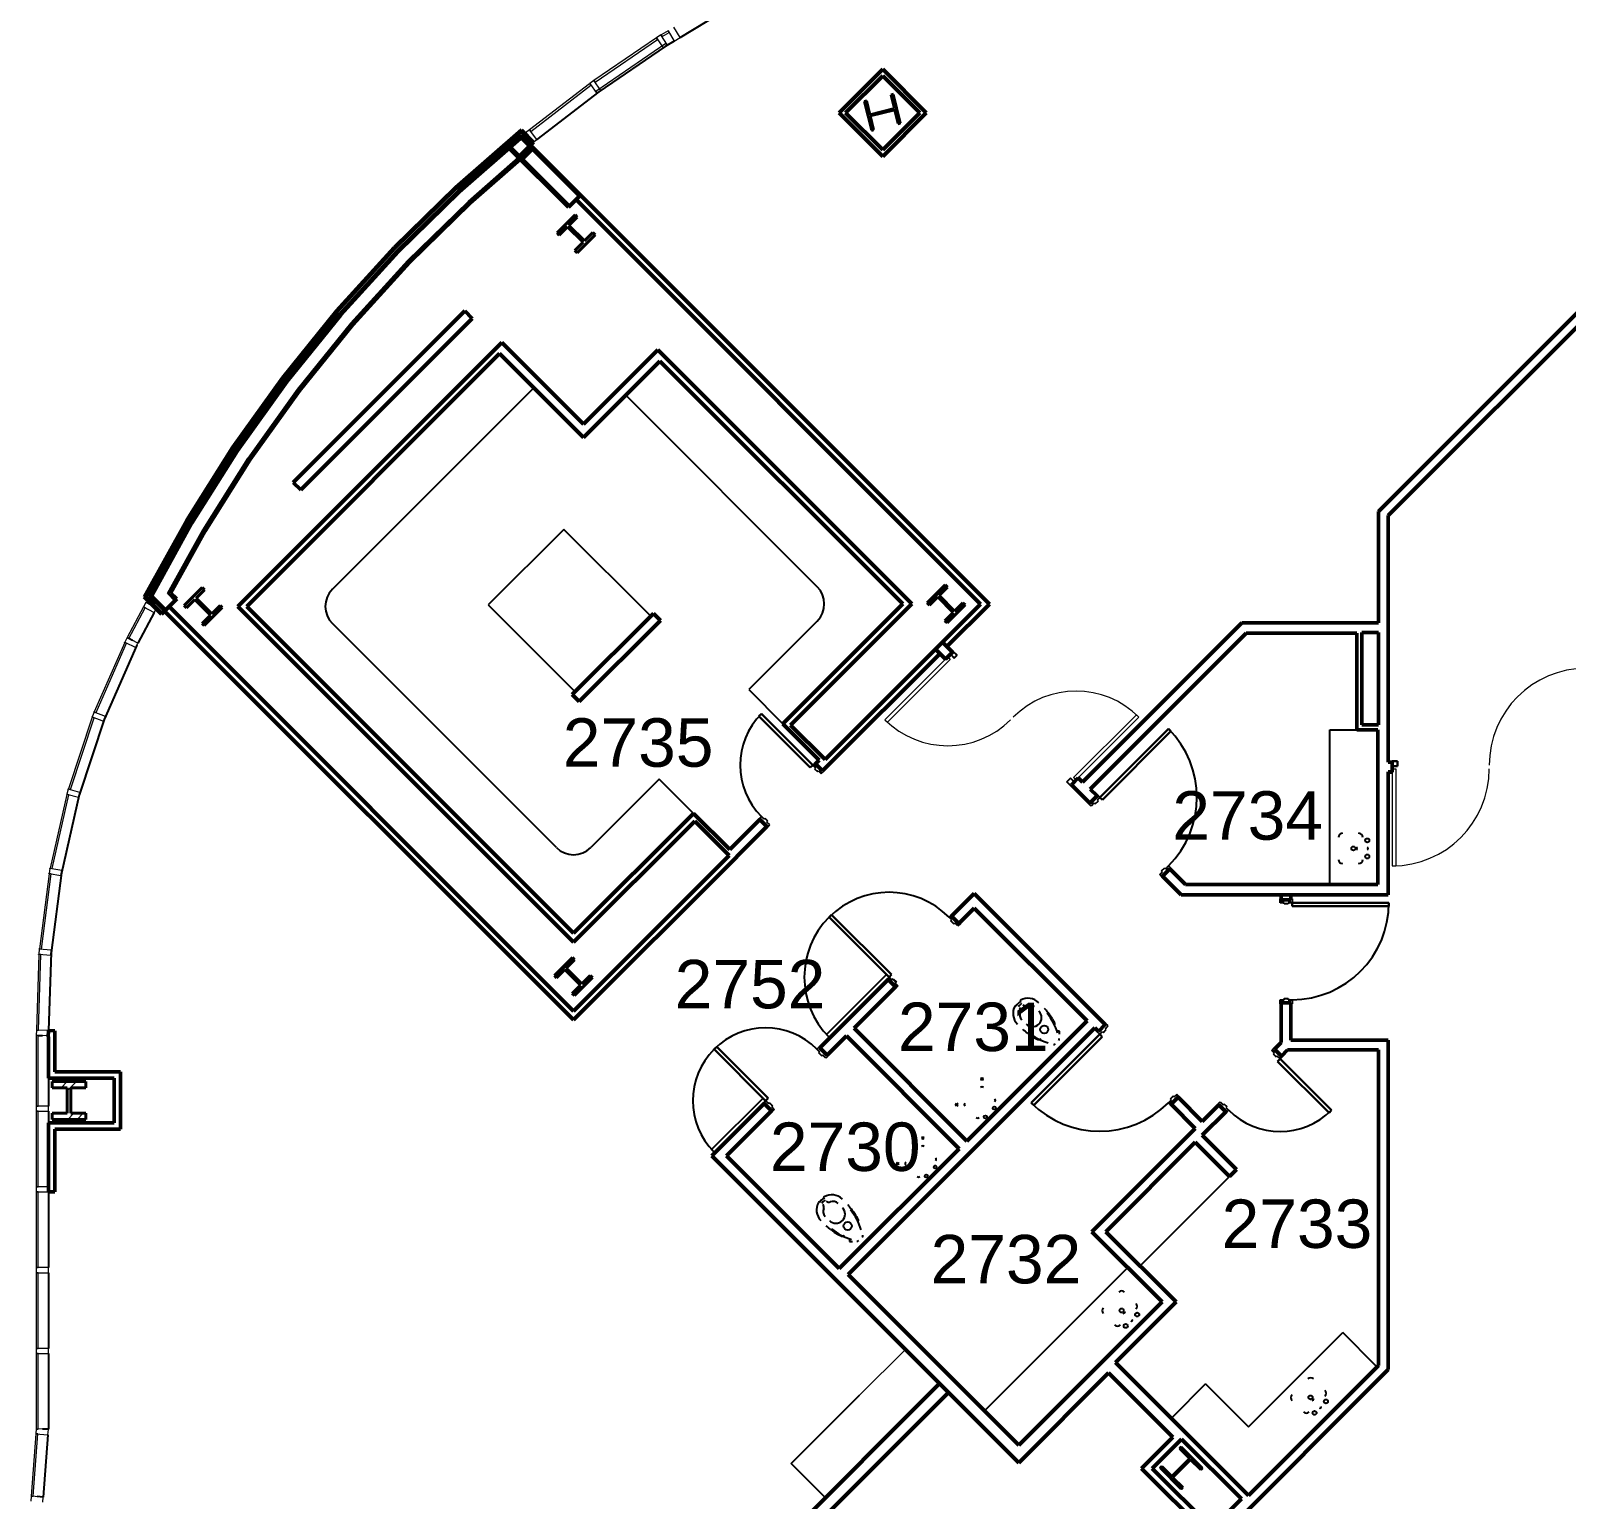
# Model space of a CAD drawing. Header units: inches. Extents: x -1132 to 7533, y -2240 to 4304.
# Drawn here: x 344 to 1104, y 3141 to 3868 of the extents above; entities that cross this region are included whole.
import ezdxf

# ---------------------------------------------------------------- set-up
doc = ezdxf.new("R2010")
doc.units = ezdxf.units.IN
doc.header["$LTSCALE"] = 96
doc.header["$MEASUREMENT"] = 0
for name, color, linetype in [('A-ANNO-ROOM', 4, 'CONTINUOUS'), ('A-COLS', 5, 'CONTINUOUS'), ('A-DOOR', 2, 'CONTINUOUS'), ('A-FLOR-CASE', 3, 'CONTINUOUS'), ('A-FLOR-PFIX', 2, 'CONTINUOUS'), ('A-GLAZ', 2, 'CONTINUOUS'), ('A-WALL-FULL', 6, 'CONTINUOUS')]:
    doc.layers.add(name, color=color, linetype=linetype)
doc.styles.add('ARIAL', font='arial.ttf')

msp = doc.modelspace()

# ---------------------------------------------------------------- linework, layer by layer
at = {"layer": 'A-COLS', "lineweight": 15}
for p, q in [((757.28, 3833.73), (756.22, 3833.46)), ((756.22, 3833.46), (759.97, 3818.42)), ((756.48, 3833.01), (756.62, 3833.15)), ((757.38, 3833.33), (757.28, 3833.73)), ((770.56, 3837.04), (769.51, 3836.77)), ((769.51, 3836.77), (769.6, 3836.39)), ((770.53, 3832.66), (771.31, 3833.45)), ((774.31, 3822), (770.56, 3837.04)), ((771.3, 3829.58), (759.07, 3826.54)), ((759.24, 3825.88), (771.46, 3828.92)), ((765.3, 3827.43), (766.11, 3828.24)), ((771.44, 3828.96), (772.23, 3829.76)), ((759.35, 3821.49), (760.13, 3822.26)), ((759.97, 3818.42), (761.03, 3818.69)), ((761.03, 3818.69), (760.93, 3819.07)), ((773.16, 3822.12), (773.26, 3821.73)), ((773.26, 3821.73), (774.31, 3822)), ((611.64, 3768.83), (612.32, 3769.5)), ((613.94, 3766.52), (614.62, 3767.2)), ((788.09, 3584.14), (797, 3593.05)), ((427.08, 3584.27), (427.76, 3584.95)), ((429.39, 3581.97), (430.07, 3582.65)), ((794.51, 3585.95), (795.19, 3586.63)), ((603.53, 3399.59), (612.44, 3408.5)), ((609.95, 3401.4), (610.63, 3402.08)), ((358.62, 3344.73), (361.66, 3347.77)), ((361.64, 3343.14), (366.27, 3347.77)), ((361.97, 3329.07), (365.01, 3332.11)), ((366.58, 3329.07), (369.62, 3332.11)), ((912.96, 3167.13), (912.19, 3166.36)), ((912.19, 3166.36), (912.46, 3166.08)), ((923.92, 3156.17), (912.96, 3167.13)), ((903.28, 3157.45), (902.51, 3156.68)), ((902.51, 3156.68), (913.47, 3145.72)), ((903.55, 3157.17), (903.28, 3157.45)), ((917.43, 3161.12), (908.52, 3152.21)), ((909, 3151.73), (917.91, 3160.64)), ((916.86, 3161.69), (917.53, 3162.36)), ((919.17, 3159.39), (919.83, 3160.06)), ((922.87, 3155.68), (923.15, 3155.4)), ((923.15, 3155.4), (923.92, 3156.17)), ((907.28, 3152.11), (907.94, 3152.77)), ((909.58, 3149.8), (910.25, 3150.48)), ((913.47, 3145.72), (914.24, 3146.49)), ((914.24, 3146.49), (913.96, 3146.77))]:
    msp.add_line(p, q, dxfattribs=at)
at = {"layer": 'A-COLS', "lineweight": 40}
for p, q in [((757.37, 3833.33), (756.46, 3833.11)), ((756.46, 3833.11), (760.01, 3818.84)), ((759.08, 3826.49), (757.37, 3833.33)), ((770.53, 3836.62), (769.61, 3836.39)), ((769.61, 3836.39), (771.32, 3829.54)), ((774.08, 3822.35), (770.53, 3836.62)), ((771.32, 3829.54), (759.08, 3826.49)), ((759.22, 3825.92), (771.46, 3828.97)), ((760.93, 3819.07), (759.22, 3825.92)), ((771.46, 3828.97), (773.17, 3822.12)), ((760.01, 3818.84), (760.93, 3819.07)), ((773.17, 3822.12), (774.08, 3822.35)), ((613.12, 3776.93), (604.21, 3768.02)), ((605.31, 3766.92), (609.43, 3771.03)), ((609.43, 3771.03), (617.12, 3763.34)), ((610.11, 3771.71), (614.22, 3775.83)), ((617.8, 3764.02), (610.11, 3771.71)), ((614.22, 3775.83), (613.12, 3776.93)), ((604.21, 3768.02), (605.31, 3766.92)), ((614.11, 3758.12), (623.02, 3767.03)), ((621.92, 3768.13), (617.8, 3764.02)), ((623.02, 3767.03), (621.92, 3768.13)), ((617.12, 3763.34), (613.01, 3759.22)), ((613.01, 3759.22), (614.11, 3758.12)), ((428.57, 3592.38), (419.66, 3583.46)), ((425.55, 3587.16), (429.67, 3591.27)), ((429.67, 3591.27), (428.57, 3592.38)), ((796.35, 3593.7), (787.44, 3584.79)), ((793.34, 3588.48), (797.45, 3592.6)), ((797.45, 3592.6), (796.35, 3593.7)), ((419.66, 3583.46), (420.76, 3582.36)), ((420.76, 3582.36), (424.87, 3586.48)), ((424.87, 3586.48), (432.57, 3578.78)), ((433.25, 3579.46), (425.55, 3587.16)), ((429.56, 3573.57), (438.47, 3582.48)), ((437.36, 3583.58), (433.25, 3579.46)), ((438.47, 3582.48), (437.36, 3583.58)), ((787.44, 3584.79), (788.54, 3583.69)), ((788.54, 3583.69), (792.66, 3587.8)), ((792.66, 3587.8), (800.35, 3580.11)), ((801.03, 3580.79), (793.34, 3588.48)), ((797.34, 3574.89), (806.25, 3583.8)), ((805.15, 3584.9), (801.03, 3580.79)), ((806.25, 3583.8), (805.15, 3584.9)), ((432.57, 3578.78), (428.45, 3574.67)), ((428.45, 3574.67), (429.56, 3573.57)), ((800.35, 3580.11), (796.24, 3575.99)), ((796.24, 3575.99), (797.34, 3574.89)), ((611.8, 3409.15), (602.88, 3400.24)), ((608.78, 3403.93), (612.9, 3408.04)), ((612.9, 3408.04), (611.8, 3409.15)), ((602.88, 3400.24), (603.99, 3399.13)), ((603.99, 3399.13), (608.1, 3403.25)), ((608.1, 3403.25), (615.8, 3395.55)), ((616.48, 3396.23), (608.78, 3403.93)), ((612.78, 3390.34), (621.69, 3399.25)), ((620.59, 3400.35), (616.48, 3396.23)), ((621.69, 3399.25), (620.59, 3400.35)), ((615.8, 3395.55), (611.68, 3391.44)), ((611.68, 3391.44), (612.78, 3390.34)), ((370.93, 3347.77), (354.23, 3347.77)), ((354.23, 3347.77), (354.23, 3344.73)), ((370.93, 3344.73), (370.93, 3347.77)), ((354.23, 3344.73), (361.64, 3344.73)), ((361.64, 3344.73), (361.64, 3332.11)), ((363.52, 3332.11), (363.52, 3344.73)), ((363.52, 3344.73), (370.93, 3344.73)), ((361.64, 3332.11), (354.23, 3332.11)), ((354.23, 3332.11), (354.23, 3329.07)), ((370.93, 3332.11), (363.52, 3332.11)), ((370.93, 3329.07), (370.93, 3332.11)), ((354.23, 3329.07), (370.93, 3329.07)), ((913.14, 3166.75), (912.48, 3166.08)), ((912.48, 3166.08), (917.46, 3161.09)), ((923.54, 3156.35), (913.14, 3166.75)), ((903.55, 3157.16), (902.89, 3156.49)), ((902.89, 3156.49), (913.28, 3146.1)), ((908.54, 3152.17), (903.55, 3157.16)), ((917.46, 3161.09), (908.54, 3152.17)), ((908.96, 3151.75), (917.88, 3160.68)), ((917.88, 3160.68), (922.87, 3155.69)), ((922.87, 3155.69), (923.54, 3156.35)), ((913.95, 3146.77), (908.96, 3151.75)), ((913.28, 3146.1), (913.95, 3146.77))]:
    msp.add_line(p, q, dxfattribs=at)
at = {"layer": 'A-DOOR'}
for p, q in [((798.95, 3559.45), (796.21, 3556.71)), ((796.21, 3556.62), (798.95, 3559.36)), ((800.81, 3557.59), (798.95, 3559.45)), ((798.95, 3559.36), (800.81, 3557.5)), ((800.32, 3560.82), (799.97, 3560.46)), ((799.97, 3560.46), (800.02, 3560.42)), ((800.02, 3560.42), (800.32, 3560.73)), ((802.23, 3558.92), (800.32, 3560.82)), ((800.32, 3560.73), (802.14, 3558.92)), ((802.14, 3558.92), (800.81, 3557.59)), ((800.81, 3557.5), (802.23, 3558.92)), ((795.51, 3558.03), (795.15, 3557.68)), ((795.15, 3557.68), (796.21, 3556.62)), ((795.24, 3557.68), (795.55, 3557.99)), ((796.21, 3556.71), (795.24, 3557.68)), ((795.55, 3557.99), (795.51, 3558.03)), ((732.22, 3505.88), (730.81, 3504.47)), ((732.57, 3505.53), (732.22, 3505.88)), ((732.22, 3505.18), (732.57, 3505.53)), ((735.67, 3501.73), (732.22, 3505.18)), ((1017.64, 3506.45), (1017.64, 3505.95)), ((1020.33, 3506.45), (1017.64, 3506.45)), ((1017.64, 3505.95), (1017.7, 3505.95)), ((1017.7, 3505.95), (1017.7, 3506.39)), ((1017.7, 3506.39), (1020.27, 3506.39)), ((1020.27, 3506.39), (1020.27, 3503.95)), ((1020.33, 3503.89), (1020.33, 3506.45)), ((730.81, 3504.47), (732.18, 3503.1)), ((732.18, 3503.1), (731.74, 3502.66)), ((731.74, 3502.66), (733.15, 3501.25)), ((733.15, 3501.25), (733.59, 3501.68)), ((733.59, 3501.68), (734.96, 3500.31)), ((734.96, 3500.31), (736.37, 3501.73)), ((736.02, 3502.08), (735.67, 3501.73)), ((736.37, 3501.73), (736.02, 3502.08)), ((858.4, 3498.06), (856.58, 3496.25)), ((856.67, 3496.25), (858.4, 3497.97)), ((860.25, 3496.21), (858.4, 3498.06)), ((858.4, 3497.97), (860.25, 3496.12)), ((862.59, 3498.55), (860.25, 3496.21)), ((860.25, 3496.12), (862.59, 3498.46)), ((863.65, 3497.49), (862.59, 3498.55)), ((862.59, 3498.46), (863.57, 3497.49)), ((863.57, 3497.49), (863.26, 3497.18)), ((863.3, 3497.13), (863.65, 3497.49)), ((1016.27, 3501.08), (1016.2, 3501.08)), ((1016.2, 3501.08), (1016.2, 3500.58)), ((1016.2, 3500.58), (1017.7, 3500.58)), ((1016.27, 3500.64), (1016.27, 3501.08)), ((1017.64, 3500.64), (1016.27, 3500.64)), ((1020.27, 3503.95), (1017.64, 3503.95)), ((1017.64, 3503.95), (1017.64, 3500.64)), ((1017.7, 3500.58), (1017.7, 3503.89)), ((1017.7, 3503.89), (1020.33, 3503.89)), ((856.58, 3496.25), (858.48, 3494.35)), ((858.48, 3494.44), (856.67, 3496.25)), ((863.26, 3497.18), (863.3, 3497.13)), ((871.21, 3489.58), (871.57, 3489.93)), ((871.57, 3489.93), (872.98, 3488.52)), ((867.23, 3485.6), (867.59, 3485.95)), ((868.65, 3484.19), (867.23, 3485.6)), ((867.59, 3485.95), (867.94, 3485.6)), ((867.94, 3485.6), (871.57, 3489.22)), ((870.02, 3485.56), (868.65, 3484.19)), ((870.46, 3485.12), (870.02, 3485.56)), ((872.05, 3486.71), (870.46, 3485.12)), ((871.57, 3489.22), (871.21, 3489.58)), ((872.98, 3488.52), (871.61, 3487.15)), ((871.61, 3487.15), (872.05, 3486.71)), ((705.35, 3479.01), (703.94, 3477.6)), ((703.94, 3477.6), (704.29, 3477.25)), ((704.29, 3477.25), (704.64, 3477.6)), ((704.64, 3477.6), (708.09, 3474.15)), ((706.72, 3477.64), (705.35, 3479.01)), ((707.16, 3478.08), (706.72, 3477.64)), ((708.58, 3476.67), (707.16, 3478.08)), ((708.09, 3473.44), (709.5, 3474.86)), ((708.13, 3476.23), (708.58, 3476.67)), ((709.5, 3474.86), (708.13, 3476.23)), ((708.09, 3474.15), (707.74, 3473.8)), ((707.74, 3473.8), (708.09, 3473.44)), ((903.52, 3452.06), (905.11, 3453.65)), ((903.96, 3451.61), (903.52, 3452.06)), ((907.63, 3453.16), (904, 3449.54)), ((905.11, 3453.65), (905.55, 3453.2)), ((905.55, 3453.2), (906.92, 3454.58)), ((906.92, 3454.58), (908.34, 3453.16)), ((907.98, 3452.81), (907.63, 3453.16)), ((908.34, 3453.16), (907.98, 3452.81)), ((902.59, 3450.24), (903.96, 3451.61)), ((904, 3448.83), (902.59, 3450.24)), ((904, 3449.54), (904.36, 3449.18)), ((904.36, 3449.18), (904, 3448.83)), ((962.2, 3436.34), (962.2, 3438.34)), ((962.2, 3438.34), (962.7, 3438.34)), ((962.7, 3438.34), (962.7, 3437.84)), ((962.7, 3437.84), (967.58, 3437.84)), ((967.58, 3438.34), (968.08, 3438.34)), ((967.58, 3437.84), (967.58, 3438.34)), ((968.08, 3438.34), (968.08, 3436.34)), ((798.31, 3429.19), (799.55, 3430.43)), ((799.68, 3427.82), (798.31, 3429.19)), ((799.55, 3430.43), (799.9, 3430.07)), ((799.9, 3430.07), (799.55, 3429.72)), ((799.55, 3429.72), (803.17, 3426.1)), ((964.14, 3436.34), (962.2, 3436.34)), ((964.14, 3435.73), (964.14, 3436.34)), ((966.14, 3435.73), (964.14, 3435.73)), ((966.14, 3436.34), (966.14, 3435.73)), ((968.08, 3436.34), (966.14, 3436.34)), ((799.24, 3427.38), (799.68, 3427.82)), ((800.83, 3425.79), (799.24, 3427.38)), ((801.27, 3426.23), (800.83, 3425.79)), ((802.64, 3424.86), (801.27, 3426.23)), ((803.88, 3426.1), (802.64, 3424.86)), ((803.17, 3426.1), (803.52, 3426.45)), ((803.52, 3426.45), (803.88, 3426.1)), ((737.67, 3371.03), (767.37, 3400.73)), ((768.61, 3399.49), (738.91, 3369.79)), ((767.37, 3400.73), (769.98, 3398.12)), ((769.98, 3398.12), (770.59, 3398.74)), ((770.42, 3398.56), (772.01, 3396.97)), ((770.59, 3398.74), (772.19, 3397.15)), ((767.73, 3397.9), (767.37, 3398.25)), ((768.08, 3398.25), (767.73, 3397.9)), ((771.7, 3394.63), (768.08, 3398.25)), ((771.35, 3394.28), (771.7, 3394.63)), ((771.7, 3393.92), (771.35, 3394.28)), ((771.57, 3396.53), (772.19, 3397.15)), ((771.57, 3396.53), (772.94, 3395.16)), ((772.94, 3395.16), (771.7, 3393.92)), ((962.2, 3388.34), (964.14, 3388.34)), ((962.2, 3386.34), (962.2, 3388.34)), ((962.7, 3386.34), (962.2, 3386.34)), ((962.7, 3386.84), (962.7, 3386.34)), ((967.58, 3386.84), (962.7, 3386.84)), ((964.14, 3388.97), (966.14, 3388.97)), ((964.14, 3388.34), (964.14, 3388.97)), ((966.14, 3388.97), (966.14, 3388.34)), ((966.14, 3388.34), (968.08, 3388.34)), ((967.58, 3386.34), (967.58, 3386.84)), ((968.08, 3386.34), (967.58, 3386.34)), ((968.08, 3388.34), (968.08, 3386.34)), ((875.65, 3376.07), (872.2, 3372.62)), ((875.65, 3376.78), (875.29, 3376.42)), ((875.29, 3376.42), (875.65, 3376.07)), ((877.06, 3375.36), (875.65, 3376.78)), ((738.91, 3369.79), (737.67, 3371.03)), ((871.85, 3372.98), (871.49, 3372.62)), ((871.49, 3372.62), (872.91, 3371.21)), ((872.2, 3372.62), (871.85, 3372.98)), ((872.91, 3371.21), (874.28, 3372.58)), ((874.28, 3372.58), (874.72, 3372.14)), ((874.72, 3372.14), (876.13, 3373.56)), ((875.69, 3373.99), (877.06, 3375.36)), ((876.13, 3373.56), (875.69, 3373.99)), ((732.9, 3363.78), (734.31, 3365.2)), ((734.27, 3362.41), (732.9, 3363.78)), ((733.83, 3361.97), (734.27, 3362.41)), ((735.42, 3360.38), (733.83, 3361.97)), ((734.31, 3365.2), (734.67, 3364.84)), ((734.67, 3364.84), (734.31, 3364.49)), ((734.31, 3364.49), (737.94, 3360.87)), ((735.86, 3360.82), (735.42, 3360.38)), ((737.23, 3359.45), (735.86, 3360.82)), ((738.64, 3360.87), (737.23, 3359.45)), ((737.94, 3360.87), (738.29, 3361.22)), ((738.29, 3361.22), (738.64, 3360.87)), ((958.03, 3363.16), (959.44, 3364.58)), ((959.4, 3361.79), (958.03, 3363.16)), ((958.96, 3361.36), (959.4, 3361.79)), ((960.37, 3359.94), (958.96, 3361.36)), ((959.44, 3364.58), (959.79, 3364.23)), ((959.79, 3364.23), (959.44, 3363.87)), ((959.44, 3363.87), (962.89, 3360.42)), ((963.59, 3360.42), (962.18, 3359.01)), ((962.89, 3360.42), (963.24, 3360.78)), ((963.24, 3360.78), (963.59, 3360.42)), ((960.81, 3360.38), (960.37, 3359.94)), ((962.18, 3359.01), (960.81, 3360.38)), ((680.75, 3314.11), (706.21, 3339.56)), ((707.44, 3338.33), (681.99, 3312.87)), ((706.21, 3339.56), (708.81, 3336.96)), ((908.22, 3338.64), (906.85, 3337.27)), ((909.19, 3340.49), (907.78, 3339.08)), ((907.78, 3339.08), (908.22, 3338.64)), ((908.26, 3336.56), (911.71, 3340.01)), ((909.63, 3340.05), (909.19, 3340.49)), ((911, 3341.42), (909.63, 3340.05)), ((912.42, 3340.01), (911, 3341.42)), ((911.71, 3340.01), (912.06, 3339.65)), ((912.06, 3339.65), (912.42, 3340.01)), ((931.16, 3336.29), (932.57, 3337.71)), ((932.57, 3337.71), (933.94, 3336.34)), ((706.38, 3336.56), (706.03, 3336.91)), ((706.74, 3336.91), (706.38, 3336.56)), ((710.36, 3333.29), (706.74, 3336.91)), ((708.81, 3336.96), (709.25, 3337.39)), ((709.25, 3337.39), (710.84, 3335.8)), ((710.01, 3332.93), (710.36, 3333.29)), ((710.36, 3332.58), (710.01, 3332.93)), ((711.77, 3334), (710.36, 3332.58)), ((710.84, 3335.8), (710.4, 3335.37)), ((710.4, 3335.37), (711.77, 3334)), ((906.85, 3337.27), (908.26, 3335.85)), ((908.62, 3336.21), (908.26, 3336.56)), ((908.26, 3335.85), (908.62, 3336.21)), ((931.51, 3335.94), (931.16, 3336.29)), ((931.86, 3336.29), (931.51, 3335.94)), ((935.31, 3332.85), (931.86, 3336.29)), ((933.94, 3336.34), (934.38, 3336.78)), ((934.38, 3336.78), (935.8, 3335.37)), ((934.96, 3332.49), (935.31, 3332.85)), ((935.31, 3332.14), (934.96, 3332.49)), ((936.72, 3333.55), (935.31, 3332.14)), ((935.8, 3335.37), (935.35, 3334.92)), ((935.35, 3334.92), (936.72, 3333.55)), ((681.99, 3312.87), (680.75, 3314.11))]:
    msp.add_line(p, q, dxfattribs=at)
at = {"layer": 'A-DOOR', "lineweight": 20}
for p, q in [((797.67, 3558.08), (766.56, 3526.97)), ((798.91, 3556.84), (767.8, 3525.73)), ((797.67, 3558.08), (798.91, 3556.84)), ((859.94, 3498.37), (891.03, 3529.46)), ((861.18, 3497.13), (892.29, 3528.25)), ((892.25, 3528.2), (891.01, 3529.44)), ((766.56, 3526.97), (767.8, 3525.73)), ((861.18, 3497.13), (859.94, 3498.37)), ((1017.7, 3502.58), (1017.7, 3454.58)), ((1017.7, 3502.58), (1019.45, 3502.58)), ((1019.45, 3502.58), (1019.45, 3454.61)), ((1017.7, 3454.64), (1019.45, 3454.64))]:
    msp.add_line(p, q, dxfattribs=at)
at = {"layer": 'A-DOOR', "lineweight": 30}
for p, q in [((705.35, 3529.92), (704.11, 3528.69)), ((704.11, 3528.69), (729.57, 3503.23)), ((730.81, 3504.47), (705.35, 3529.92)), ((872.98, 3488.52), (906.92, 3522.46)), ((908.16, 3521.22), (874.22, 3487.28)), ((906.92, 3522.46), (908.16, 3521.22)), ((729.57, 3503.23), (730.81, 3504.47)), ((874.22, 3487.28), (872.98, 3488.52)), ((738.91, 3429.19), (740.15, 3430.43)), ((768.61, 3399.49), (738.91, 3429.19)), ((740.15, 3430.43), (769.85, 3400.73)), ((968.08, 3434.59), (968.08, 3436.34)), ((968.08, 3436.34), (1016.08, 3436.34)), ((1016.08, 3434.59), (968.08, 3434.59)), ((1016.08, 3436.34), (1016.08, 3434.59)), ((769.85, 3400.73), (768.61, 3399.49)), ((872.91, 3371.21), (838.97, 3337.27)), ((840.2, 3336.03), (874.15, 3369.97)), ((874.15, 3369.97), (872.91, 3371.21)), ((681.99, 3363.78), (683.23, 3365.02)), ((707.44, 3338.33), (681.99, 3363.78)), ((683.23, 3365.02), (708.68, 3339.56)), ((960.94, 3357.77), (962.18, 3359.01)), ((986.4, 3332.32), (960.94, 3357.77)), ((962.18, 3359.01), (987.64, 3333.55)), ((708.68, 3339.56), (707.44, 3338.33)), ((838.97, 3337.27), (840.2, 3336.03)), ((987.64, 3333.55), (986.4, 3332.32))]:
    msp.add_line(p, q, dxfattribs=at)
at = {"layer": 'A-DOOR', "lineweight": 9}
for centre, radius, start, end in [((1113.7, 3504.39), 48, 90, 180), ((861.18, 3497.13), 44, 45, 135), ((730.81, 3504.47), 36, 135, 225), ((797.67, 3558.08), 44, 225, 315), ((872.98, 3488.52), 48, 315, 45), ((1017.7, 3502.58), 48, 270, 0), ((768.61, 3399.49), 42, 45, 135), ((968.08, 3436.34), 48, 270, 0), ((707.44, 3338.33), 36, 45, 135), ((872.91, 3371.21), 48, 225, 315), ((962.18, 3359.01), 36, 225, 315)]:
    msp.add_arc(centre, radius, start, end, dxfattribs=at)
at = {"layer": 'A-DOOR'}
for centre, radius, start, end in [((730.81, 3504.47), 36, 135, 225), ((872.98, 3488.52), 48, 315, 45), ((768.61, 3399.49), 42, 45, 225), ((968.08, 3436.34), 48, 270, 0), ((707.44, 3338.33), 36, 45, 225), ((872.91, 3371.21), 48, 225, 315), ((962.18, 3359.01), 36, 225, 315)]:
    msp.add_arc(centre, radius, start, end, dxfattribs=at)
at = {"layer": 'A-FLOR-CASE'}
for p, q in [((492.95, 3591.53), (592.74, 3691.32)), ((638.35, 3687.43), (733.02, 3592.77)), ((607.5, 3621.23), (570.12, 3583.84)), ((650.55, 3578.18), (607.5, 3621.23)), ((570.12, 3583.84), (613.16, 3540.8)), ((603.88, 3463.63), (492.95, 3574.56)), ((733.02, 3575.8), (699.07, 3541.86)), ((699.07, 3541.86), (716.05, 3524.89)), ((986.83, 3521.95), (1000.19, 3521.95)), ((986.83, 3445.45), (986.83, 3521.95)), ((654.79, 3497.57), (620.85, 3463.63)), ((671.76, 3480.6), (654.79, 3497.57)), ((892.88, 3256.48), (937.17, 3300.76)), ((886.78, 3255.68), (815.82, 3184.72)), ((776.65, 3215.2), (765.34, 3226.52)), ((946.53, 3176.84), (993.2, 3223.51)), ((1009.64, 3207.07), (993.2, 3223.51)), ((925.32, 3198.05), (908.88, 3181.61)), ((925.32, 3198.05), (946.53, 3176.84)), ((720.08, 3158.63), (754.02, 3192.57)), ((737.05, 3141.66), (720.08, 3158.63))]:
    msp.add_line(p, q, dxfattribs=at)
at = {"layer": 'A-FLOR-CASE', "lineweight": 13}
msp.add_line((754.02, 3192.57), (776.65, 3215.2), dxfattribs=at)
at = {"layer": 'A-FLOR-CASE', "lineweight": 20}
msp.add_line((771, 3175.6), (771.53, 3176.13), dxfattribs=at)
at = {"layer": 'A-FLOR-CASE'}
for centre, start, end in [((501.44, 3583.05), 135, 225), ((724.53, 3584.28), 315, 45), ((612.37, 3472.12), 225, 315)]:
    msp.add_arc(centre, 12, start, end, dxfattribs=at)
at = {"layer": 'A-FLOR-PFIX'}
for centre, radius in [((1005.33, 3467.22), 1), ((998.49, 3463.22), 1), ((1005.33, 3459.22), 1), ((845.42, 3373.59), 2), ((816.25, 3330.28), 0.75), ((820.67, 3334.7), 0.75), ((786.99, 3301.03), 0.75), ((791.41, 3305.44), 0.75), ((748.1, 3276.28), 2), ((883.75, 3234.43), 1), ((891.41, 3232.42), 1), ((885.76, 3226.77), 1), ((977.23, 3191.4), 1), ((984.89, 3189.39), 1), ((979.24, 3183.74), 1)]:
    msp.add_circle(centre, radius, dxfattribs=at)
for centre, radius, start, end in [((993.08, 3468.72), 2, 90, 180), ((1001.08, 3468.72), 2, 0, 90), ((1000.58, 3463.22), 0.5, 90, 270), ((1005.33, 3463.22), 0.5, 270, 90), ((993.08, 3457.72), 2, 180, 270), ((1001.08, 3457.72), 2, 270, 0), ((837.46, 3381.55), 7.5, 149.88794, 225), ((831.53, 3384.76), 0.787, 45, 135), ((837.46, 3381.55), 7, 124.59985, 145.40015), ((837.91, 3381.1), 6.45, 124.81608, 145.18392), ((831.88, 3382.98), 1.79, 336.77631, 45), ((834.26, 3387.48), 0.787, 135, 225), ((837.46, 3381.55), 7.5, 45, 120.11206), ((836.03, 3387.13), 1.79, 225, 293.22369), ((838.14, 3382.22), 3.55, 45, 113.22369), ((1049.24, 3545.85), 260.14, 218.41387, 219.05646), ((836.79, 3380.88), 3.55, 156.77631, 225), ((839.59, 3379.43), 4.5, 225, 45), ((824, 3363.3), 29.29, 16.73584, 38.73516), ((824, 3363.3), 29.79, 31.17373, 38.73516), ((673.17, 3169.78), 260.14, 50.94354, 51.58613), ((855.71, 3395.02), 29.79, 231.26484, 238.82627), ((855.71, 3395.02), 29.29, 231.26484, 253.26416), ((851.89, 3368.76), 1, 315, 16.73584), ((850.26, 3367.12), 1, 253.26416, 315), ((814.57, 3348.4), 1, 45, 135), ((814.57, 3347.7), 1, 45, 135), ((814.57, 3344.16), 1, 45, 135), ((820.23, 3338.5), 1, 315, 45), ((802.55, 3336.38), 1, 135, 225), ((803.26, 3336.38), 1, 135, 225), ((806.79, 3336.38), 1, 135, 225), ((812.45, 3330.72), 1, 225, 315), ((785.31, 3319.15), 1, 45, 135), ((785.31, 3318.44), 1, 45, 135), ((785.31, 3314.9), 1, 45, 135), ((773.29, 3307.13), 1, 135, 225), ((774, 3307.13), 1, 135, 225), ((777.54, 3307.13), 1, 135, 225), ((790.97, 3309.25), 1, 315, 45), ((783.19, 3301.47), 1, 225, 315), ((740.15, 3284.23), 7.5, 149.88794, 225), ((734.22, 3287.44), 0.787, 45, 135), ((740.15, 3284.23), 7, 124.59985, 145.40015), ((740.59, 3283.78), 6.45, 124.81608, 145.18392), ((734.56, 3285.66), 1.79, 336.77631, 45), ((739.47, 3283.56), 3.55, 156.77631, 225), ((736.94, 3290.16), 0.787, 135, 225), ((740.15, 3284.23), 7.5, 45, 120.11206), ((738.71, 3289.81), 1.79, 225, 293.22369), ((742.27, 3282.11), 4.5, 225, 45), ((740.82, 3284.9), 3.55, 45, 113.22369), ((951.92, 3448.53), 260.14, 218.41387, 219.05646), ((726.68, 3265.98), 29.79, 31.17373, 38.73516), ((726.68, 3265.98), 29.29, 16.73584, 38.73516), ((575.85, 3072.46), 260.14, 50.94354, 51.58613), ((758.4, 3297.7), 29.79, 231.26484, 238.82627), ((758.4, 3297.7), 29.29, 231.26484, 253.26416), ((754.58, 3271.44), 1, 315, 16.73584), ((752.94, 3269.8), 1, 253.26416, 315), ((883.81, 3242.15), 2, 45, 135), ((876.03, 3234.37), 2, 135, 225), ((885.23, 3232.96), 0.5, 45, 225), ((889.47, 3236.49), 2, 315, 45), ((881.69, 3228.71), 2, 225, 315), ((888.58, 3229.6), 0.5, 225, 45), ((977.29, 3199.11), 2, 45, 135), ((982.95, 3193.46), 2, 315, 45), ((969.52, 3191.34), 2, 135, 225), ((978.71, 3189.92), 0.5, 45, 225), ((982.07, 3186.56), 0.5, 225, 45), ((975.17, 3185.68), 2, 225, 315)]:
    msp.add_arc(centre, radius, start, end, dxfattribs=at)
for points in [[(849.48, 3378.72), (849.65, 3378.45), (849.96, 3377.91), (850.26, 3377.36), (850.4, 3377.09)], [(841.93, 3368.61), (841.65, 3368.76), (841.11, 3369.05), (840.56, 3369.37), (840.3, 3369.53)], [(852.75, 3372.71), (852.66, 3372.71), (852.57, 3372.71), (852.48, 3372.71)], [(853.02, 3372.71), (852.93, 3372.71), (852.84, 3372.71), (852.75, 3372.71)], [(853.02, 3372.47), (853.02, 3372.55), (853.02, 3372.63), (853.02, 3372.71)], [(853.02, 3372.24), (853.02, 3372.32), (853.02, 3372.39), (853.02, 3372.47)], [(752.16, 3281.4), (752.33, 3281.13), (752.64, 3280.59), (752.94, 3280.04), (753.08, 3279.77)], [(744.61, 3271.29), (744.33, 3271.44), (743.79, 3271.73), (743.25, 3272.05), (742.98, 3272.21)], [(748.98, 3269.21), (748.98, 3269.13), (748.98, 3269.04), (748.98, 3268.95)], [(748.98, 3268.95), (748.98, 3268.86), (748.99, 3268.77), (748.98, 3268.67)], [(748.98, 3268.67), (749.06, 3268.68), (749.14, 3268.67), (749.22, 3268.67)], [(749.22, 3268.67), (749.3, 3268.67), (749.38, 3268.67), (749.46, 3268.67)]]:
    msp.add_open_spline(points, degree=3, dxfattribs=at)
for points, knots in [([(850.4, 3377.09), (850.46, 3376.98), (850.53, 3376.8), (850.57, 3376.55), (850.58, 3376.36), (850.56, 3376.17), (850.51, 3375.92), (850.38, 3375.63), (850.22, 3375.42), (850.13, 3375.33)], [0, 0, 0, 0, 0.2, 0.3, 0.4, 0.5, 0.6, 0.8, 1, 1, 1, 1]), ([(843.68, 3368.88), (843.59, 3368.79), (843.44, 3368.67), (843.21, 3368.56), (843.04, 3368.5), (842.89, 3368.46), (842.77, 3368.45), (842.68, 3368.44), (842.58, 3368.44), (842.46, 3368.45), (842.32, 3368.47), (842.14, 3368.52), (842.01, 3368.57), (841.93, 3368.61)], [0, 0, 0, 0, 0.2, 0.3, 0.4, 0.475, 0.55, 0.5875, 0.625, 0.7, 0.775, 0.85, 1, 1, 1, 1]), ([(851.66, 3372.71), (851.65, 3372.71), (851.64, 3372.71), (851.61, 3372.71), (851.61, 3372.71), (851.61, 3372.71)], [0.8571431, 0.8571431, 0.8571431, 0.8571431, 0.8928571, 0.9285714, 1, 1, 1, 1]), ([(852, 3372.71), (851.98, 3372.71), (851.94, 3372.71), (851.89, 3372.71), (851.84, 3372.71), (851.8, 3372.71), (851.76, 3372.71), (851.72, 3372.71), (851.68, 3372.71), (851.67, 3372.71), (851.66, 3372.71)], [0.5714286, 0.5714286, 0.5714286, 0.5714286, 0.6071429, 0.6428571, 0.6785714, 0.7142857, 0.75, 0.7857143, 0.8214286, 0.8571429, 0.8571429, 0.8571429, 0.8571429]), ([(852.23, 3372.71), (852.21, 3372.71), (852.17, 3372.71), (852.11, 3372.71), (852.05, 3372.71), (852.01, 3372.71), (852, 3372.71)], [0.4285715, 0.4285715, 0.4285715, 0.4285715, 0.4642857, 0.5, 0.5357143, 0.5714286, 0.5714286, 0.5714286, 0.5714286]), ([(852.48, 3372.71), (852.44, 3372.71), (852.38, 3372.71), (852.29, 3372.71), (852.25, 3372.71), (852.23, 3372.71)], [0.2857144, 0.2857144, 0.2857144, 0.2857144, 0.3571429, 0.3928571, 0.4285714, 0.4285714, 0.4285714, 0.4285714]), ([(853.02, 3372.01), (853.02, 3372.05), (853.02, 3372.12), (853.02, 3372.2), (853.02, 3372.24)], [0.625, 0.625, 0.625, 0.625, 0.6875, 0.75, 0.75, 0.75, 0.75]), ([(853.02, 3371.8), (853.02, 3371.82), (853.02, 3371.85), (853.02, 3371.92), (853.02, 3371.97), (853.02, 3372.01)], [0.5, 0.5, 0.5, 0.5, 0.53125, 0.5625, 0.625, 0.625, 0.625, 0.625]), ([(853.02, 3371.61), (853.02, 3371.62), (853.02, 3371.65), (853.02, 3371.7), (853.02, 3371.75), (853.02, 3371.78), (853.02, 3371.8)], [0.3750001, 0.3750001, 0.3750001, 0.3750001, 0.40625, 0.4375, 0.46875, 0.4999999, 0.4999999, 0.4999999, 0.4999999]), ([(853.02, 3371.45), (853.02, 3371.46), (853.02, 3371.48), (853.02, 3371.52), (853.02, 3371.56), (853.02, 3371.59), (853.02, 3371.61)], [0.25, 0.25, 0.25, 0.25, 0.28125, 0.3125, 0.34375, 0.375, 0.375, 0.375, 0.375]), ([(853.02, 3371.3), (853.02, 3371.3), (853.02, 3371.3), (853.02, 3371.33), (853.02, 3371.37), (853.02, 3371.41), (853.02, 3371.43), (853.02, 3371.45)], [0, 0, 0, 0, 0.0625, 0.125, 0.1875, 0.21875, 0.25, 0.25, 0.25, 0.25]), ([(753.08, 3279.77), (753.14, 3279.66), (753.21, 3279.48), (753.25, 3279.23), (753.26, 3279.04), (753.24, 3278.85), (753.19, 3278.61), (753.06, 3278.31), (752.9, 3278.1), (752.81, 3278.01)], [0, 0, 0, 0, 0.2, 0.3, 0.4, 0.5, 0.6, 0.8, 1, 1, 1, 1]), ([(746.36, 3271.56), (746.27, 3271.47), (746.12, 3271.35), (745.89, 3271.24), (745.73, 3271.18), (745.57, 3271.15), (745.45, 3271.13), (745.36, 3271.12), (745.27, 3271.12), (745.15, 3271.13), (745.01, 3271.15), (744.82, 3271.2), (744.69, 3271.25), (744.61, 3271.29)], [0, 0, 0, 0, 0.2, 0.3, 0.4, 0.475, 0.55, 0.5875, 0.625, 0.7, 0.775, 0.85, 1, 1, 1, 1]), ([(748.98, 3270.09), (748.98, 3270.09), (748.98, 3270.08), (748.98, 3270.06), (748.98, 3270.05), (748.98, 3270.04)], [0, 0, 0, 0, 0.0714286, 0.1071429, 0.1428569, 0.1428569, 0.1428569, 0.1428569]), ([(748.98, 3270.04), (748.98, 3270.03), (748.98, 3270.01), (748.98, 3269.98), (748.98, 3269.94), (748.98, 3269.9), (748.98, 3269.85), (748.98, 3269.81), (748.98, 3269.75), (748.98, 3269.72), (748.98, 3269.7)], [0.1428571, 0.1428571, 0.1428571, 0.1428571, 0.1785714, 0.2142857, 0.25, 0.2857143, 0.3214286, 0.3571429, 0.3928571, 0.4285714, 0.4285714, 0.4285714, 0.4285714]), ([(748.98, 3269.7), (748.98, 3269.68), (748.98, 3269.65), (748.98, 3269.57), (748.98, 3269.51), (748.98, 3269.47)], [0.4285714, 0.4285714, 0.4285714, 0.4285714, 0.4642857, 0.5, 0.5714285, 0.5714285, 0.5714285, 0.5714285]), ([(748.98, 3269.47), (748.98, 3269.45), (748.98, 3269.4), (748.98, 3269.32), (748.98, 3269.26), (748.98, 3269.21)], [0.5714286, 0.5714286, 0.5714286, 0.5714286, 0.6071429, 0.6428571, 0.7142856, 0.7142856, 0.7142856, 0.7142856]), ([(749.46, 3268.67), (749.5, 3268.67), (749.57, 3268.67), (749.65, 3268.67), (749.68, 3268.67)], [0.25, 0.25, 0.25, 0.25, 0.3125, 0.375, 0.375, 0.375, 0.375]), ([(749.68, 3268.67), (749.72, 3268.67), (749.78, 3268.67), (749.85, 3268.67), (749.88, 3268.67), (749.9, 3268.67)], [0.375, 0.375, 0.375, 0.375, 0.4375, 0.46875, 0.5, 0.5, 0.5, 0.5]), ([(749.9, 3268.67), (749.91, 3268.67), (749.95, 3268.67), (750, 3268.67), (750.05, 3268.67), (750.08, 3268.67), (750.09, 3268.67)], [0.5000001, 0.5000001, 0.5000001, 0.5000001, 0.53125, 0.5625, 0.59375, 0.6249999, 0.6249999, 0.6249999, 0.6249999]), ([(750.09, 3268.67), (750.11, 3268.67), (750.13, 3268.67), (750.18, 3268.67), (750.22, 3268.67), (750.24, 3268.67), (750.25, 3268.67)], [0.625, 0.625, 0.625, 0.625, 0.65625, 0.6875, 0.71875, 0.75, 0.75, 0.75, 0.75]), ([(750.25, 3268.67), (750.26, 3268.67), (750.28, 3268.67), (750.32, 3268.67), (750.36, 3268.67), (750.39, 3268.67), (750.4, 3268.67), (750.4, 3268.67)], [0.75, 0.75, 0.75, 0.75, 0.78125, 0.8125, 0.875, 0.9375, 1, 1, 1, 1])]:
    msp.add_open_spline(points, degree=3, knots=knots, dxfattribs=at)
at = {"layer": 'A-GLAZ'}
for p, q in [((665.09, 3864.71), (691.93, 3880.93)), ((653.45, 3864.59), (653.52, 3864.64)), ((655.62, 3865.99), (655.69, 3866.03)), ((662.25, 3862.99), (657.8, 3860.3)), ((657.8, 3860.3), (624.91, 3837.83)), ((620.32, 3841.87), (620.39, 3841.92)), ((622.42, 3843.39), (622.48, 3843.44)), ((624.91, 3837.83), (594.26, 3814.25)), ((404.74, 3580.04), (396.68, 3564.83)), ((394.02, 3566.25), (392.26, 3567.18)), ((396.16, 3563.86), (380.09, 3527.39)), ((390.19, 3565.2), (390.25, 3565.33)), ((374.08, 3528.29), (374.12, 3528.42)), ((375.02, 3530.75), (375.08, 3530.88)), ((380.14, 3527.52), (367.62, 3489.68)), ((367.66, 3489.82), (358.79, 3450.96)), ((361.54, 3490.01), (361.58, 3490.14)), ((362.25, 3492.55), (362.29, 3492.69)), ((353.17, 3453.31), (353.2, 3453.45)), ((352.71, 3450.71), (352.73, 3450.85)), ((358.81, 3451.1), (353.68, 3411.58)), ((347.66, 3410.74), (347.66, 3410.89)), ((347.86, 3413.38), (347.88, 3413.52)), ((353.69, 3411.72), (352.44, 3373.07)), ((347.36, 3370.66), (349.36, 3370.66)), ((352.36, 3349.42), (352.36, 3335.66)), ((352.36, 3333.16), (352.36, 3327.42)), ((352.36, 3293.16), (352.36, 3255.66)), ((352.36, 3253.16), (352.36, 3215.66)), ((352.36, 3213.16), (352.36, 3175.66)), ((352.36, 3175.66), (349.36, 3175.66)), ((352.16, 3172.94), (349.8, 3142.07)), ((349.8, 3142.07), (346.82, 3142.3))]:
    msp.add_line(p, q, dxfattribs=at)
at = {"layer": 'A-GLAZ', "lineweight": 20}
for p, q in [((665.09, 3864.71), (661.99, 3869.84)), ((659.15, 3868.13), (662.25, 3862.99)), ((662.25, 3862.99), (665.09, 3864.71)), ((346.44, 3373.26), (346.36, 3370.76)), ((346.36, 3370.76), (352.36, 3370.57)), ((352.44, 3373.07), (346.44, 3373.26)), ((352.36, 3370.57), (352.44, 3373.07)), ((346.37, 3175.89), (346.18, 3173.4)), ((346.18, 3173.4), (352.16, 3172.94)), ((352.35, 3175.44), (346.37, 3175.89)), ((352.16, 3172.94), (352.35, 3175.44))]:
    msp.add_line(p, q, dxfattribs=at)
at = {"layer": 'A-GLAZ', "lineweight": 13}
for p, q in [((653.45, 3864.59), (622.48, 3843.44)), ((623.05, 3842.61), (654.01, 3863.77)), ((654.01, 3863.77), (653.45, 3864.59)), ((659.15, 3868.13), (655.69, 3866.03)), ((655.69, 3866.03), (656.21, 3865.18)), ((656.21, 3865.18), (659.67, 3867.27)), ((659.67, 3867.27), (659.15, 3868.13)), ((658.13, 3861.73), (623.45, 3838.04)), ((624.01, 3837.22), (658.69, 3860.91)), ((658.69, 3860.91), (658.13, 3861.73)), ((620.32, 3841.87), (590.6, 3819.01)), ((591.21, 3818.21), (620.93, 3841.08)), ((620.93, 3841.08), (620.32, 3841.87)), ((622.48, 3843.44), (623.05, 3842.61)), ((623.45, 3838.04), (624.01, 3837.22)), ((590.6, 3819.01), (591.21, 3818.21)), ((399.44, 3582.85), (391.38, 3567.65)), ((392.26, 3567.18), (400.33, 3582.38)), ((400.33, 3582.38), (399.44, 3582.85)), ((391.38, 3567.65), (392.26, 3567.18)), ((390.19, 3565.2), (375.08, 3530.88)), ((375.99, 3530.48), (391.11, 3564.8)), ((391.11, 3564.8), (390.19, 3565.2)), ((374.08, 3528.29), (362.29, 3492.69)), ((363.24, 3492.37), (375.03, 3527.97)), ((375.03, 3527.97), (374.08, 3528.29)), ((375.08, 3530.88), (375.99, 3530.48)), ((361.54, 3490.01), (353.2, 3453.45)), ((354.17, 3453.22), (362.52, 3489.78)), ((362.52, 3489.78), (361.54, 3490.01)), ((362.29, 3492.69), (363.24, 3492.37)), ((353.2, 3453.45), (354.17, 3453.22)), ((352.71, 3450.71), (347.88, 3413.52)), ((348.87, 3413.39), (353.7, 3450.58)), ((353.7, 3450.58), (352.71, 3450.71)), ((347.66, 3410.74), (346.44, 3373.26)), ((347.44, 3373.23), (348.65, 3410.71)), ((348.65, 3410.71), (347.66, 3410.74)), ((347.88, 3413.52), (348.87, 3413.39)), ((347.36, 3370.66), (346.36, 3370.66)), ((346.36, 3370.66), (346.36, 3335.66)), ((346.44, 3373.26), (347.44, 3373.23)), ((347.36, 3335.66), (347.36, 3370.66)), ((346.36, 3335.66), (347.36, 3335.66)), ((347.36, 3333.16), (346.36, 3333.16)), ((346.36, 3333.16), (346.36, 3295.66)), ((347.36, 3295.66), (347.36, 3333.16)), ((346.36, 3295.66), (347.36, 3295.66)), ((347.36, 3293.16), (346.36, 3293.16)), ((346.36, 3293.16), (346.36, 3255.66)), ((347.36, 3255.66), (347.36, 3293.16)), ((346.36, 3255.66), (347.36, 3255.66)), ((347.36, 3253.16), (346.36, 3253.16)), ((346.36, 3253.16), (346.36, 3215.66)), ((347.36, 3215.66), (347.36, 3253.16)), ((346.36, 3215.66), (347.36, 3215.66)), ((347.36, 3213.16), (346.36, 3213.16)), ((346.36, 3213.16), (346.36, 3175.66)), ((347.36, 3175.66), (347.36, 3213.16)), ((346.18, 3173.4), (343.81, 3142.53)), ((344.81, 3142.45), (347.17, 3173.32)), ((347.17, 3173.32), (346.18, 3173.4)), ((346.36, 3175.66), (347.36, 3175.66)), ((343.81, 3142.53), (344.81, 3142.45))]:
    msp.add_line(p, q, dxfattribs=at)
at = {"layer": 'A-GLAZ', "lineweight": 20, "extrusion": (0, 0, -1)}
for p, q in [((655.6, 3866.02), (653.5, 3864.67)), ((653.5, 3864.67), (656.74, 3859.62)), ((658.85, 3860.97), (655.6, 3866.02)), ((656.74, 3859.62), (658.85, 3860.97)), ((622.4, 3843.42), (620.37, 3841.95)), ((620.37, 3841.95), (623.89, 3837.09)), ((625.92, 3838.56), (622.4, 3843.42)), ((623.89, 3837.09), (625.92, 3838.56)), ((590.6, 3819.01), (588.62, 3817.48)), ((588.62, 3817.48), (592.28, 3812.73)), ((594.26, 3814.25), (590.6, 3819.01)), ((592.28, 3812.73), (594.26, 3814.25)), ((400.61, 3585.06), (399.44, 3582.85)), ((399.44, 3582.85), (404.74, 3580.04)), ((405.92, 3582.25), (400.61, 3585.06)), ((404.74, 3580.04), (405.92, 3582.25)), ((391.32, 3567.59), (390.2, 3565.36)), ((396.69, 3564.92), (391.32, 3567.59)), ((390.2, 3565.36), (395.57, 3562.68)), ((395.57, 3562.68), (396.69, 3564.92)), ((374.97, 3530.77), (374.07, 3528.44)), ((374.07, 3528.44), (379.67, 3526.29)), ((380.57, 3528.62), (374.97, 3530.77)), ((379.67, 3526.29), (380.57, 3528.62)), ((362.19, 3492.57), (361.52, 3490.16)), ((361.52, 3490.16), (367.3, 3488.55)), ((367.97, 3490.95), (362.19, 3492.57)), ((367.3, 3488.55), (367.97, 3490.95)), ((353.11, 3453.32), (352.67, 3450.86)), ((359.02, 3452.26), (353.11, 3453.32)), ((358.58, 3449.8), (359.02, 3452.26)), ((352.67, 3450.86), (358.58, 3449.8)), ((347.81, 3413.38), (347.6, 3410.89)), ((347.6, 3410.89), (353.58, 3410.4)), ((353.79, 3412.89), (347.81, 3413.38)), ((353.58, 3410.4), (353.79, 3412.89)), ((352.36, 3335.66), (346.36, 3335.66)), ((346.36, 3335.66), (346.36, 3333.16)), ((346.36, 3333.16), (352.36, 3333.16)), ((352.36, 3333.16), (352.36, 3335.66)), ((352.36, 3295.66), (346.36, 3295.66)), ((346.36, 3295.66), (346.36, 3293.16)), ((346.36, 3293.16), (352.36, 3293.16)), ((352.36, 3293.16), (352.36, 3295.66)), ((352.36, 3255.66), (346.36, 3255.66)), ((346.36, 3255.66), (346.36, 3253.16)), ((352.36, 3253.16), (352.36, 3255.66)), ((346.36, 3253.16), (352.36, 3253.16)), ((352.36, 3215.66), (346.36, 3215.66)), ((346.36, 3215.66), (346.36, 3213.16)), ((346.36, 3213.16), (352.36, 3213.16)), ((352.36, 3213.16), (352.36, 3215.66)), ((343.84, 3142.58), (343.6, 3140.09)), ((349.81, 3142.02), (343.84, 3142.58)), ((349.58, 3139.53), (349.81, 3142.02))]:
    msp.add_line(p, q, dxfattribs=at)
at = {"layer": 'A-WALL-FULL', "lineweight": 50}
for p, q in [((1015.7, 3628.02), (1261.08, 3873.4)), ((765.43, 3849.03), (743.86, 3827.47)), ((786.99, 3827.47), (765.43, 3849.03)), ((747.04, 3827.47), (765.43, 3845.85)), ((765.43, 3845.85), (783.81, 3827.47)), ((743.86, 3827.47), (765.43, 3805.9)), ((765.43, 3809.08), (747.04, 3827.47)), ((783.81, 3827.47), (765.43, 3809.08)), ((765.43, 3805.9), (786.99, 3827.47)), ((553.92, 3790.52), (586.55, 3818.98)), ((592.54, 3812.99), (586.55, 3818.98)), ((586.48, 3816.05), (580.47, 3810.04)), ((580.47, 3810.04), (609.81, 3780.7)), ((585.03, 3805.48), (592.54, 3812.99)), ((586.47, 3804.04), (592.48, 3810.05)), ((586.48, 3816.05), (615.83, 3786.71)), ((561.13, 3782.71), (586.06, 3804.45)), ((553.92, 3790.52), (523.53, 3760.81)), ((609.81, 3780.7), (615.83, 3786.71)), ((615.83, 3786.71), (613.62, 3784.5)), ((818.3, 3584.24), (615.83, 3786.71)), ((1171.22, 3790.43), (1010.83, 3630.04)), ((531.18, 3753.43), (561.13, 3782.71)), ((613.62, 3784.5), (813.88, 3584.24)), ((523.53, 3760.81), (494.94, 3729.37)), ((503.01, 3722.45), (531.18, 3753.43)), ((494.94, 3729.37), (468.24, 3696.31)), ((558.46, 3729.34), (473.61, 3644.49)), ((477.32, 3640.78), (562.17, 3725.63)), ((562.17, 3725.63), (558.46, 3729.34)), ((476.7, 3689.88), (503.01, 3722.45)), ((576.83, 3713.77), (446.11, 3583.05)), ((617.32, 3673.29), (576.83, 3713.77)), ((450.53, 3583.05), (575.77, 3708.29)), ((617.32, 3666.75), (575.77, 3708.29)), ((654.1, 3710.07), (617.32, 3673.29)), ((617.32, 3666.75), (655.15, 3704.58)), ((657.37, 3706.8), (654.1, 3710.07)), ((655.15, 3704.58), (775.44, 3584.28)), ((779.86, 3584.28), (657.36, 3706.79)), ((468.24, 3696.31), (443.52, 3661.74)), ((452.34, 3655.82), (476.7, 3689.88)), ((443.52, 3661.74), (420.87, 3625.79)), ((430.02, 3620.38), (452.34, 3655.82)), ((473.61, 3644.49), (477.32, 3640.78)), ((1010.83, 3630.04), (1010.83, 3574.95)), ((1015.7, 3505.95), (1015.7, 3628.02)), ((399.84, 3587.77), (420.87, 3625.79)), ((413.01, 3589.63), (430.02, 3620.38)), ((415.88, 3586.76), (413.01, 3589.63)), ((399.84, 3587.77), (408.37, 3579.25)), ((408.37, 3579.25), (415.88, 3586.76)), ((412.08, 3582.96), (409.87, 3580.75)), ((612.34, 3382.7), (412.08, 3582.96)), ((446.11, 3583.05), (612.37, 3416.79)), ((612.37, 3421.21), (450.53, 3583.05)), ((775.44, 3584.28), (716.05, 3524.89)), ((719.85, 3524.27), (779.86, 3584.28)), ((813.88, 3584.24), (736.88, 3507.24)), ((797.25, 3563.19), (818.3, 3584.24)), ((409.87, 3580.75), (612.34, 3378.28)), ((651.96, 3579.6), (611.75, 3539.38)), ((615.19, 3535.94), (655.41, 3576.15)), ((655.41, 3576.15), (651.96, 3579.6)), ((943.24, 3574.95), (864.36, 3496.07)), ((1010.83, 3574.95), (943.24, 3574.95)), ((868.16, 3492.63), (945.36, 3569.83)), ((945.36, 3569.83), (1000.19, 3569.83)), ((1000.19, 3521.95), (1000.19, 3569.83)), ((1002.69, 3524.45), (1002.69, 3570.08)), ((1010.83, 3570.08), (1002.69, 3570.08)), ((1010.83, 3570.08), (1010.83, 3524.45)), ((737.5, 3503.44), (793.8, 3559.74)), ((796.52, 3557.02), (791.59, 3561.95)), ((795.04, 3565.4), (799.97, 3560.46)), ((796.52, 3557.02), (799.97, 3560.46)), ((611.75, 3539.38), (615.19, 3535.94)), ((716.05, 3524.89), (733.99, 3506.94)), ((736.88, 3507.24), (719.85, 3524.27)), ((1010.58, 3521.95), (1000.19, 3521.95)), ((1010.83, 3524.45), (1002.69, 3524.45)), ((1010.58, 3521.95), (1010.58, 3445.45)), ((733.99, 3506.94), (732.22, 3505.18)), ((732.22, 3505.18), (735.67, 3501.73)), ((1017.64, 3505.95), (1015.7, 3505.95)), ((1017.64, 3501.08), (1017.64, 3505.95)), ((735.67, 3501.73), (737.44, 3503.5)), ((737.44, 3503.5), (737.5, 3503.44)), ((862.28, 3498.15), (858.84, 3494.7)), ((864.36, 3496.07), (862.28, 3498.15)), ((1015.7, 3440.33), (1015.7, 3501.08)), ((1017.64, 3501.08), (1015.7, 3501.08)), ((858.84, 3494.7), (867.94, 3485.6)), ((871.57, 3489.22), (868.16, 3492.63)), ((867.94, 3485.6), (871.57, 3489.22)), ((671.76, 3480.6), (612.37, 3421.21)), ((612.37, 3416.79), (672.38, 3476.8)), ((689.71, 3462.66), (671.76, 3480.6)), ((672.38, 3476.8), (689.41, 3459.77)), ((704.64, 3477.6), (689.71, 3462.66)), ((708.09, 3474.15), (704.64, 3477.6)), ((693.15, 3459.21), (708.09, 3474.15)), ((689.41, 3459.77), (612.34, 3382.7)), ((612.34, 3378.28), (693.21, 3459.15)), ((693.21, 3459.15), (693.15, 3459.21)), ((907.63, 3453.16), (904, 3449.54)), ((915.34, 3445.45), (907.63, 3453.16)), ((904, 3449.54), (913.21, 3440.33)), ((1010.58, 3445.45), (915.34, 3445.45)), ((810.77, 3440.95), (799.55, 3429.72)), ((875.65, 3376.07), (810.77, 3440.95)), ((913.21, 3440.33), (1015.7, 3440.33)), ((962.7, 3440.33), (962.7, 3437.84)), ((962.7, 3437.84), (967.58, 3437.84)), ((967.58, 3437.84), (967.58, 3440.33)), ((799.55, 3429.72), (803.17, 3426.1)), ((803.17, 3426.1), (810.77, 3433.7)), ((810.77, 3433.7), (866.63, 3377.84)), ((768.08, 3398.25), (734.31, 3364.49)), ((751.28, 3374.21), (771.7, 3394.63)), ((771.7, 3394.63), (768.08, 3398.25)), ((962.7, 3386.84), (962.7, 3367.13)), ((967.58, 3386.84), (962.7, 3386.84)), ((967.58, 3368.34), (967.58, 3386.84)), ((807.15, 3318.35), (866.63, 3377.84)), ((872.2, 3372.62), (875.65, 3376.07)), ((352.39, 3373.07), (352.29, 3369.94)), ((352.29, 3369.94), (352.36, 3369.94)), ((352.36, 3369.94), (352.36, 3349.42)), ((355.48, 3372.97), (352.39, 3373.07)), ((355.48, 3352.54), (355.48, 3372.97)), ((737.94, 3360.87), (747.48, 3370.41)), ((747.48, 3370.41), (803.35, 3314.55)), ((748.28, 3252.24), (870.43, 3374.39)), ((807.15, 3318.35), (751.28, 3374.21)), ((870.43, 3374.39), (872.2, 3372.62)), ((1015.7, 3368.34), (967.58, 3368.34)), ((1015.7, 3205.17), (1015.7, 3368.34)), ((734.31, 3364.49), (737.94, 3360.87)), ((962.7, 3367.13), (959.44, 3363.87)), ((959.44, 3363.87), (962.89, 3360.42)), ((962.89, 3360.42), (965.93, 3363.47)), ((965.93, 3363.47), (1010.83, 3363.47)), ((1010.83, 3363.47), (1010.83, 3207.19)), ((352.36, 3349.42), (384.98, 3349.42)), ((388.11, 3352.54), (355.48, 3352.54)), ((384.98, 3349.42), (384.98, 3327.42)), ((388.11, 3324.29), (388.11, 3352.54)), ((911.71, 3340.01), (908.26, 3336.56)), ((911.71, 3340.01), (923.64, 3328.07)), ((706.74, 3336.91), (680.84, 3311.01)), ((688.09, 3311.01), (710.36, 3333.29)), ((710.36, 3333.29), (706.74, 3336.91)), ((908.26, 3336.56), (920.2, 3324.63)), ((931.86, 3336.29), (923.64, 3328.07)), ((923.64, 3321.18), (935.31, 3332.85)), ((935.31, 3332.85), (931.86, 3336.29)), ((384.98, 3327.42), (352.36, 3327.42)), ((352.36, 3327.42), (352.36, 3293.16)), ((355.48, 3324.29), (388.11, 3324.29)), ((355.48, 3293.16), (355.48, 3324.29)), ((920.2, 3324.63), (869.02, 3273.45)), ((875.91, 3273.45), (920.2, 3317.73)), ((920.2, 3317.73), (937.17, 3300.76)), ((940.61, 3304.21), (923.64, 3321.18)), ((680.84, 3311.01), (832.78, 3159.07)), ((743.95, 3255.15), (688.09, 3311.01)), ((743.95, 3255.15), (803.35, 3314.55)), ((937.17, 3300.76), (940.61, 3304.21)), ((352.36, 3293.16), (355.48, 3293.16)), ((869.02, 3273.45), (903.75, 3238.71)), ((910.65, 3238.71), (875.91, 3273.45)), ((832.78, 3167.74), (748.28, 3252.24)), ((903.75, 3238.71), (832.78, 3167.74)), ((880.69, 3208.75), (910.65, 3238.71)), ((946.53, 3142.9), (880.69, 3208.75)), ((832.78, 3159.07), (877.24, 3203.53)), ((856.11, 3045.58), (1015.7, 3205.17)), ((877.24, 3203.53), (909.06, 3171.71)), ((1010.83, 3207.19), (946.53, 3142.9)), ((793.62, 3198.23), (532.52, 2937.13)), ((715.05, 3110.99), (797.95, 3193.9)), ((909.06, 3171.71), (893.59, 3156.25)), ((898.89, 3156.25), (913.39, 3170.74)), ((913.39, 3170.74), (943, 3141.13)), ((893.59, 3156.25), (925.85, 3123.98)), ((928.5, 3126.64), (898.89, 3156.25)), ((928.5, 3126.64), (943, 3141.13))]:
    msp.add_line(p, q, dxfattribs=at)
at = {"layer": 'A-WALL-FULL'}
for p, q in [((554.59, 3789.78), (586.51, 3817.61)), ((591.84, 3812.28), (586.51, 3817.61)), ((555.19, 3789.14), (586.47, 3816.42)), ((555.36, 3788.96), (586.45, 3816.08)), ((555.78, 3788.5), (586.43, 3815.22)), ((556.21, 3788.04), (586.4, 3814.37)), ((580.91, 3810.48), (610.26, 3781.14)), ((581.35, 3810.92), (610.7, 3781.58)), ((585.6, 3815.17), (614.94, 3785.82)), ((586.04, 3815.61), (615.38, 3786.26)), ((591.04, 3811.49), (586.45, 3816.08)), ((591.22, 3811.67), (586.47, 3816.42)), ((560.28, 3783.63), (585.17, 3805.34)), ((560.7, 3783.17), (585.62, 3804.89)), ((524.25, 3760.11), (554.59, 3789.78)), ((524.88, 3759.51), (555.19, 3789.14)), ((525.06, 3759.33), (555.36, 3788.96)), ((525.51, 3758.9), (555.78, 3788.5)), ((525.96, 3758.46), (556.21, 3788.04)), ((530.28, 3754.3), (560.28, 3783.63)), ((530.73, 3753.86), (560.7, 3783.17)), ((495.7, 3728.72), (524.25, 3760.11)), ((496.36, 3728.15), (524.88, 3759.51)), ((496.55, 3727.99), (525.06, 3759.33)), ((497.03, 3727.58), (525.51, 3758.9)), ((497.5, 3727.17), (525.96, 3758.46)), ((502.06, 3723.26), (530.28, 3754.3)), ((502.54, 3722.86), (530.73, 3753.86)), ((469.03, 3695.7), (495.7, 3728.72)), ((469.73, 3695.17), (496.36, 3728.15)), ((469.93, 3695.02), (496.55, 3727.99)), ((470.43, 3694.64), (497.03, 3727.58)), ((470.93, 3694.27), (497.5, 3727.17)), ((475.7, 3690.63), (502.06, 3723.26)), ((476.2, 3690.25), (502.54, 3722.86)), ((444.35, 3661.19), (469.03, 3695.7)), ((445.08, 3660.7), (469.73, 3695.17)), ((445.28, 3660.56), (469.93, 3695.02)), ((445.8, 3660.21), (470.43, 3694.64)), ((446.32, 3659.86), (470.93, 3694.27)), ((451.3, 3656.51), (475.7, 3690.63)), ((451.82, 3656.17), (476.2, 3690.25)), ((421.73, 3625.28), (444.35, 3661.19)), ((422.48, 3624.84), (445.08, 3660.7)), ((422.7, 3624.71), (445.28, 3660.56)), ((423.23, 3624.39), (445.8, 3660.21)), ((423.77, 3624.07), (446.32, 3659.86)), ((428.94, 3621.02), (451.3, 3656.51)), ((429.48, 3620.7), (451.82, 3656.17)), ((401.08, 3587.95), (421.73, 3625.28)), ((402.16, 3588.1), (422.48, 3624.84)), ((402.47, 3588.14), (422.7, 3624.71)), ((403.25, 3588.25), (423.23, 3624.39)), ((404.02, 3588.36), (423.77, 3624.07)), ((411.46, 3589.41), (428.94, 3621.02)), ((412.23, 3589.52), (429.48, 3620.7)), ((414.99, 3585.87), (411.46, 3589.41)), ((415.44, 3586.32), (412.23, 3589.52)), ((409.07, 3579.95), (401.08, 3587.95)), ((409.69, 3580.57), (402.16, 3588.1)), ((409.87, 3580.75), (402.47, 3588.14)), ((410.31, 3581.19), (403.25, 3588.25)), ((410.75, 3581.63), (404.02, 3588.36))]:
    msp.add_line(p, q, dxfattribs=at)

# ---------------------------------------------------------------- texts
at = {"layer": 'A-ANNO-ROOM', "style": 'ARIAL'}
for s, p in [('2735', (607.05, 3503.67)), ('2734', (908.83, 3467.55)), ('2752', (662.47, 3384.04)), ('2731', (773.01, 3362.9)), ('2730', (709.6, 3303.52)), ('2733', (933.26, 3265.41)), ('2732', (789.17, 3247.86))]:
    msp.add_text(s, height=24, dxfattribs=at).set_placement(p)

doc.saveas('drawing.dxf')
